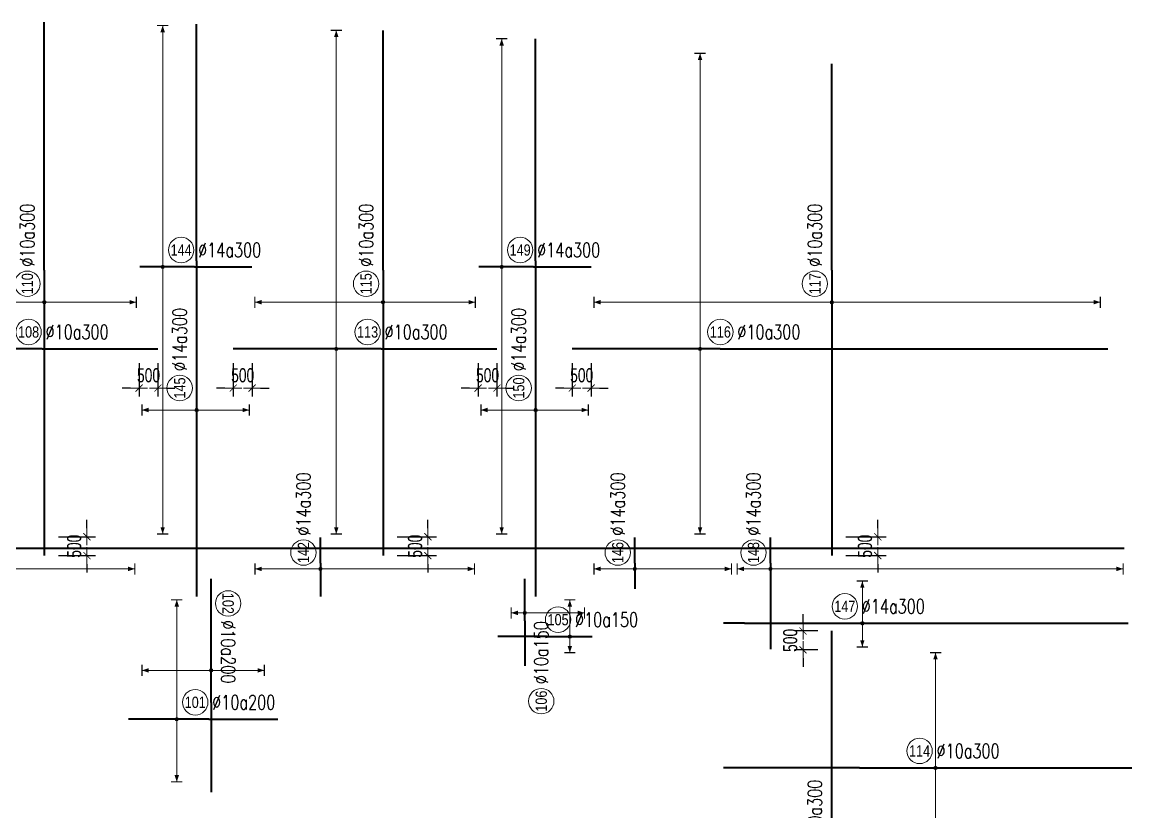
# Model space of a CAD drawing. Header units: millimetres. Extents: x -179076 to 505271, y -26127 to 124331.
# Drawn here: x 59096 to 88554, y 58000 to 78959 of the extents above; entities that cross this region are included whole.
import ezdxf
from ezdxf.enums import TextEntityAlignment as Align

# ---------------------------------------------------------------- set-up
doc = ezdxf.new("R2010")
doc.units = ezdxf.units.MM
doc.layers.get('0').update_dxf_attribs({"lineweight": 20})
doc.layers.get('Defpoints').update_dxf_attribs({"color": 151, "lineweight": 9})
for name, color, linetype, lineweight in [('NDC_S_DIM', 1, 'Continuous', 15), ('NDC_S_REBAR', 4, 'Continuous', 35), ('NDC_S_VN TEXT', 7, 'Continuous', 20)]:
    doc.layers.add(name, color=color, linetype=linetype, lineweight=lineweight)
doc.styles.add('ARIAL', font='arial.ttf', dxfattribs={"width": 0.8})
doc.styles.add('NDC_DIM', font='', dxfattribs={"width": 0.75})
doc.styles.add('NDC_EN TXT', font='romans.shx', dxfattribs={"width": 0.8})
doc.styles.get('NDC_DIM').set_extended_font_data('Dotum')
doc.dimstyles.new('NDC_dim_150', dxfattribs={"dimscale": 150, "dimtxt": 2.5, "dimasz": 1.5, "dimexe": 1.5, "dimexo": 2.5, "dimgap": 1, "dimtad": 1, "dimdec": 0, "dimzin": 0, "dimdsep": 46, "dimtxsty": 'NDC_DIM', "dimblk": 'DIMMARK', "dimcen": 0.09, "dimdle": 1.2, "dimclrd": 1, "dimclre": 1, "dimclrt": 3, "dimadec": 0, "dimazin": 0, "dimtfac": 1, "dimtdec": 0, "dimtix": 1, "dimtofl": 0, "dimtmove": 0, "dimatfit": 3, "dimfxl": 8, "dimfxlon": 1, "dimtolj": 1, "dimtzin": 0, "dimarcsym": 0})

# ---------------------------------------------------------------- blocks, each defined once
blk = doc.blocks.new('DIMMARK')
at = {"layer": 'NDC_S_DIM', "color": 1}
blk.add_line((-1.5, 0), (1, 0), dxfattribs=at)
at = {"layer": 'NDC_S_DIM', "color": 2, "const_width": 0.1}
blk.add_lwpolyline([(-0.42, -0.42), (0.42, 0.42)], dxfattribs=at)
blk = doc.blocks.new('*D217')
at = {"layer": 'Defpoints', "color": 0, "transparency": 16777216}
for p in [(62200, 70287), (62700, 70287), (62700, 69247)]:
    blk.add_point(p, dxfattribs=at)
at = {"layer": 'NDC_S_DIM', "color": 1, "lineweight": -2, "transparency": 16777216}
for p, q in [((62200, 69912), (62200, 69022)), ((62700, 69912), (62700, 69022)), ((61975, 69247), (61750, 69247)), ((62925, 69247), (63150, 69247))]:
    blk.add_line(p, q, dxfattribs=at)
at = {"layer": 'NDC_S_DIM', "color": 1, "lineweight": -2, "transparency": 16777216, "xscale": 225, "yscale": 225, "zscale": 225}
blk.add_blockref('DIMMARK', (62200, 69247), dxfattribs=at)
at = {"layer": 'NDC_S_DIM', "color": 1, "lineweight": -2, "transparency": 16777216, "xscale": 225, "yscale": 225, "zscale": 225, "rotation": 180}
blk.add_blockref('DIMMARK', (62700, 69247), dxfattribs=at)
at = {"layer": 'NDC_S_DIM', "color": 3, "transparency": 16777216, "insert": (62450, 69585), "char_height": 375, "attachment_point": 5, "style": 'NDC_DIM'}
blk.add_mtext('\\A1;500', dxfattribs=at)
blk = doc.blocks.new('*D218')
at = {"layer": 'Defpoints', "color": 0, "transparency": 16777216}
for p in [(64700, 70287), (65200, 70287), (64700, 69247)]:
    blk.add_point(p, dxfattribs=at)
at = {"layer": 'NDC_S_DIM', "color": 1, "lineweight": -2, "transparency": 16777216}
for p, q in [((64700, 69912), (64700, 69022)), ((65200, 69912), (65200, 69022)), ((64475, 69247), (64250, 69247)), ((65425, 69247), (65650, 69247))]:
    blk.add_line(p, q, dxfattribs=at)
at = {"layer": 'NDC_S_DIM', "color": 1, "lineweight": -2, "transparency": 16777216, "xscale": 225, "yscale": 225, "zscale": 225}
blk.add_blockref('DIMMARK', (64700, 69247), dxfattribs=at)
at = {"layer": 'NDC_S_DIM', "color": 1, "lineweight": -2, "transparency": 16777216, "xscale": 225, "yscale": 225, "zscale": 225, "rotation": 180}
blk.add_blockref('DIMMARK', (65200, 69247), dxfattribs=at)
at = {"layer": 'NDC_S_DIM', "color": 3, "transparency": 16777216, "insert": (64950, 69585), "char_height": 375, "attachment_point": 5, "style": 'NDC_DIM'}
blk.add_mtext('\\A1;500', dxfattribs=at)
blk = doc.blocks.new('*D219')
at = {"layer": 'Defpoints', "color": 0, "transparency": 16777216}
for p in [(71200, 70287), (71700, 70287), (71200, 69247)]:
    blk.add_point(p, dxfattribs=at)
at = {"layer": 'NDC_S_DIM', "color": 1, "lineweight": -2, "transparency": 16777216}
for p, q in [((71200, 69912), (71200, 69022)), ((71700, 69912), (71700, 69022)), ((70975, 69247), (70750, 69247)), ((71925, 69247), (72150, 69247))]:
    blk.add_line(p, q, dxfattribs=at)
at = {"layer": 'NDC_S_DIM', "color": 1, "lineweight": -2, "transparency": 16777216, "xscale": 225, "yscale": 225, "zscale": 225}
blk.add_blockref('DIMMARK', (71200, 69247), dxfattribs=at)
at = {"layer": 'NDC_S_DIM', "color": 1, "lineweight": -2, "transparency": 16777216, "xscale": 225, "yscale": 225, "zscale": 225, "rotation": 180}
blk.add_blockref('DIMMARK', (71700, 69247), dxfattribs=at)
at = {"layer": 'NDC_S_DIM', "color": 3, "transparency": 16777216, "insert": (71450, 69585), "char_height": 375, "attachment_point": 5, "style": 'NDC_DIM'}
blk.add_mtext('\\A1;500', dxfattribs=at)
blk = doc.blocks.new('*D220')
at = {"layer": 'Defpoints', "color": 0, "transparency": 16777216}
for p in [(73700, 70287), (74200, 70287), (74200, 69247)]:
    blk.add_point(p, dxfattribs=at)
at = {"layer": 'NDC_S_DIM', "color": 1, "lineweight": -2, "transparency": 16777216}
for p, q in [((73700, 69912), (73700, 69022)), ((74200, 69912), (74200, 69022)), ((73475, 69247), (73250, 69247)), ((74425, 69247), (74650, 69247))]:
    blk.add_line(p, q, dxfattribs=at)
at = {"layer": 'NDC_S_DIM', "color": 1, "lineweight": -2, "transparency": 16777216, "xscale": 225, "yscale": 225, "zscale": 225}
blk.add_blockref('DIMMARK', (73700, 69247), dxfattribs=at)
at = {"layer": 'NDC_S_DIM', "color": 1, "lineweight": -2, "transparency": 16777216, "xscale": 225, "yscale": 225, "zscale": 225, "rotation": 180}
blk.add_blockref('DIMMARK', (74200, 69247), dxfattribs=at)
at = {"layer": 'NDC_S_DIM', "color": 3, "transparency": 16777216, "insert": (73950, 69585), "char_height": 375, "attachment_point": 5, "style": 'NDC_DIM'}
blk.add_mtext('\\A1;500', dxfattribs=at)
blk = doc.blocks.new('*D221')
at = {"layer": 'Defpoints', "color": 0, "transparency": 16777216}
for p in [(80590, 65300), (80590, 64800), (81810, 64800)]:
    blk.add_point(p, dxfattribs=at)
at = {"layer": 'NDC_S_DIM', "color": 1, "lineweight": -2, "transparency": 16777216}
for p, q in [((81810, 65525), (81810, 65750)), ((80965, 65300), (82035, 65300)), ((80965, 64800), (82035, 64800)), ((81810, 64575), (81810, 64350))]:
    blk.add_line(p, q, dxfattribs=at)
at = {"layer": 'NDC_S_DIM', "color": 1, "lineweight": -2, "transparency": 16777216, "xscale": 225, "yscale": 225, "zscale": 225}
for p, rotation in [((81810, 65300), 270), ((81810, 64800), 90)]:
    blk.add_blockref('DIMMARK', p, dxfattribs=dict(at, rotation=rotation))
at = {"layer": 'NDC_S_DIM', "color": 3, "transparency": 16777216, "insert": (81472, 65050), "char_height": 375, "attachment_point": 5, "rotation": 90, "style": 'NDC_DIM'}
blk.add_mtext('\\A1;500', dxfattribs=at)
blk = doc.blocks.new('*D222')
at = {"layer": 'Defpoints', "color": 0, "transparency": 16777216}
for p in [(80590, 62800), (79825, 62300), (80590, 62300)]:
    blk.add_point(p, dxfattribs=at)
at = {"layer": 'NDC_S_DIM', "color": 1, "lineweight": -2, "transparency": 16777216}
for p, q in [((79825, 63025), (79825, 63250)), ((80215, 62800), (79600, 62800)), ((80215, 62300), (79600, 62300)), ((79825, 62075), (79825, 61850))]:
    blk.add_line(p, q, dxfattribs=at)
at = {"layer": 'NDC_S_DIM', "color": 1, "lineweight": -2, "transparency": 16777216, "xscale": 225, "yscale": 225, "zscale": 225}
for p, rotation in [((79825, 62800), 270), ((79825, 62300), 90)]:
    blk.add_blockref('DIMMARK', p, dxfattribs=dict(at, rotation=rotation))
at = {"layer": 'NDC_S_DIM', "color": 3, "transparency": 16777216, "insert": (79487, 62550), "char_height": 375, "attachment_point": 5, "rotation": 90, "style": 'NDC_DIM'}
blk.add_mtext('\\A1;500', dxfattribs=at)
blk = doc.blocks.new('*D234')
at = {"layer": 'Defpoints', "color": 0, "transparency": 16777216}
for p in [(59683, 65300), (60815, 65300), (59683, 64800)]:
    blk.add_point(p, dxfattribs=at)
at = {"layer": 'NDC_S_DIM', "color": 1, "lineweight": -2, "transparency": 16777216}
for p, q in [((60815, 65525), (60815, 65750)), ((60058, 65300), (61040, 65300)), ((60058, 64800), (61040, 64800)), ((60815, 64575), (60815, 64350))]:
    blk.add_line(p, q, dxfattribs=at)
at = {"layer": 'NDC_S_DIM', "color": 1, "lineweight": -2, "transparency": 16777216, "xscale": 225, "yscale": 225, "zscale": 225}
for p, rotation in [((60815, 65300), 270), ((60815, 64800), 90)]:
    blk.add_blockref('DIMMARK', p, dxfattribs=dict(at, rotation=rotation))
at = {"layer": 'NDC_S_DIM', "color": 3, "transparency": 16777216, "insert": (60477, 65050), "char_height": 375, "attachment_point": 5, "rotation": 90, "style": 'NDC_DIM'}
blk.add_mtext('\\A1;500', dxfattribs=at)
blk = doc.blocks.new('*D235')
at = {"layer": 'Defpoints', "color": 0, "transparency": 16777216}
for p in [(68675, 65300), (69866, 65300), (68675, 64800)]:
    blk.add_point(p, dxfattribs=at)
at = {"layer": 'NDC_S_DIM', "color": 1, "lineweight": -2, "transparency": 16777216}
for p, q in [((69866, 65525), (69866, 65750)), ((69050, 65300), (70091, 65300)), ((69050, 64800), (70091, 64800)), ((69866, 64575), (69866, 64350))]:
    blk.add_line(p, q, dxfattribs=at)
at = {"layer": 'NDC_S_DIM', "color": 1, "lineweight": -2, "transparency": 16777216, "xscale": 225, "yscale": 225, "zscale": 225}
for p, rotation in [((69866, 65300), 270), ((69866, 64800), 90)]:
    blk.add_blockref('DIMMARK', p, dxfattribs=dict(at, rotation=rotation))
at = {"layer": 'NDC_S_DIM', "color": 3, "transparency": 16777216, "insert": (69528, 65050), "char_height": 375, "attachment_point": 5, "rotation": 90, "style": 'NDC_DIM'}
blk.add_mtext('\\A1;500', dxfattribs=at)
blk = doc.blocks.new('*U411')
h = blk.add_hatch(color=6)
edge = h.paths.add_edge_path()
edge.add_arc((27.07, 0), 0.3, 0, 360)
at = {"layer": 'NDC_S_DIM', "color": 8}
for q in [(27.07, 1.49), (27.07, -4.84)]:
    blk.add_line((27.07, 0), q, dxfattribs=at)
for points in [[(26.07, 1.49, 0.2, 0.2, 0), (28.07, 1.49, 0, 0, 0)], [(26.07, -4.84, 0.2, 0.2, 0), (28.07, -4.84, 0, 0, 0)]]:
    blk.add_lwpolyline(points, format="xyseb", dxfattribs=at)
at = {"layer": 'NDC_S_DIM'}
blk.add_circle((35.24, 3), 2.25, dxfattribs=at)
at = {"layer": 'NDC_S_DIM', "color": 6}
blk.add_circle((27.07, 0), 0.3, dxfattribs=at)
at = {"layer": 'NDC_S_DIM', "color": 8}
for points in [[(26.67, 0.29), (27.07, 1.49), (27.47, 0.29)], [(26.67, -3.64), (27.07, -4.84), (27.47, -3.64)]]:
    blk.add_solid(points, dxfattribs=at)
at = {"layer": 'NDC_S_REBAR'}
for p, q in [((0, 0), (-57.23, 0)), ((-57.23, 0), (-57.23, 0)), ((0, 0), (281, 0)), ((281, 0), (281, 0)), ((281, 0), (281, 0)), ((-57.23, 0), (-57.23, 0))]:
    blk.add_line(p, q, dxfattribs=at)
at = {"layer": 'NDC_S_VN TEXT', "style": 'ARIAL', "width": 0.8}
blk.add_attdef('KHT', text='', height=2, dxfattribs=at).set_placement((35.24, 3), align=Align.MIDDLE_CENTER)
at = {"layer": 'NDC_S_VN TEXT', "color": 3, "style": 'NDC_EN TXT', "width": 0.75}
blk.add_attdef('DKT', (38.24, 1.75), '', height=2.5, dxfattribs=at)
blk = doc.blocks.new('*U409')
h = blk.add_hatch(color=6)
edge = h.paths.add_edge_path()
edge.add_arc((-7.93, 0), 0.3, 0, 360)
at = {"layer": 'NDC_S_DIM', "color": 8}
for q in [(-7.93, 57.44), (-7.93, -32.75)]:
    blk.add_line((-7.93, 0), q, dxfattribs=at)
for points in [[(-8.93, 57.44, 0.2, 0.2, 0), (-6.93, 57.44, 0, 0, 0)], [(-8.93, -32.75, 0.2, 0.2, 0), (-6.93, -32.75, 0, 0, 0)]]:
    blk.add_lwpolyline(points, format="xyseb", dxfattribs=at)
at = {"layer": 'NDC_S_DIM'}
blk.add_circle((-2.39, 3), 2.25, dxfattribs=at)
at = {"layer": 'NDC_S_DIM', "color": 6}
blk.add_circle((-7.93, 0), 0.3, dxfattribs=at)
at = {"layer": 'NDC_S_DIM', "color": 8}
for points in [[(-8.33, 56.24), (-7.93, 57.44), (-7.53, 56.24)], [(-8.33, -31.55), (-7.93, -32.75), (-7.53, -31.55)]]:
    blk.add_solid(points, dxfattribs=at)
at = {"layer": 'NDC_S_REBAR'}
for p, q in [((0, 0), (-26.16, 0)), ((-26.16, 0), (-26.16, 0)), ((0, 0), (20.5, 0)), ((20.5, 0), (20.5, 0)), ((20.5, 0), (20.5, 0)), ((-26.16, 0), (-26.16, 0))]:
    blk.add_line(p, q, dxfattribs=at)
at = {"layer": 'NDC_S_VN TEXT', "style": 'ARIAL', "width": 0.8}
blk.add_attdef('KHT', text='', height=2, dxfattribs=at).set_placement((-2.39, 3), align=Align.MIDDLE_CENTER)
at = {"layer": 'NDC_S_VN TEXT', "color": 3, "style": 'NDC_EN TXT', "width": 0.75}
blk.add_attdef('DKT', (0.61, 1.75), '', height=2.5, dxfattribs=at)
blk = doc.blocks.new('*U408')
h = blk.add_hatch(color=6)
edge = h.paths.add_edge_path()
edge.add_arc((-7.93, 0), 0.3, 0, 360)
at = {"layer": 'NDC_S_DIM', "color": 8}
for q in [(-7.93, 56.37), (-7.93, -32.75)]:
    blk.add_line((-7.93, 0), q, dxfattribs=at)
for points in [[(-8.93, 56.37, 0.2, 0.2, 0), (-6.93, 56.37, 0, 0, 0)], [(-8.93, -32.75, 0.2, 0.2, 0), (-6.93, -32.75, 0, 0, 0)]]:
    blk.add_lwpolyline(points, format="xyseb", dxfattribs=at)
at = {"layer": 'NDC_S_DIM'}
blk.add_circle((-2.39, 3), 2.25, dxfattribs=at)
at = {"layer": 'NDC_S_DIM', "color": 6}
blk.add_circle((-7.93, 0), 0.3, dxfattribs=at)
at = {"layer": 'NDC_S_DIM', "color": 8}
for points in [[(-8.33, 55.17), (-7.93, 56.37), (-7.53, 55.17)], [(-8.33, -31.55), (-7.93, -32.75), (-7.53, -31.55)]]:
    blk.add_solid(points, dxfattribs=at)
at = {"layer": 'NDC_S_REBAR'}
for p, q in [((0, 0), (-26.16, 0)), ((-26.16, 0), (-26.16, 0)), ((0, 0), (20.5, 0)), ((20.5, 0), (20.5, 0)), ((20.5, 0), (20.5, 0)), ((-26.16, 0), (-26.16, 0))]:
    blk.add_line(p, q, dxfattribs=at)
at = {"layer": 'NDC_S_VN TEXT', "style": 'ARIAL', "width": 0.8}
blk.add_attdef('KHT', text='', height=2, dxfattribs=at).set_placement((-2.39, 3), align=Align.MIDDLE_CENTER)
at = {"layer": 'NDC_S_VN TEXT', "color": 3, "style": 'NDC_EN TXT', "width": 0.75}
blk.add_attdef('DKT', (0.61, 1.75), '', height=2.5, dxfattribs=at)
blk = doc.blocks.new('*U407')
h = blk.add_hatch(color=6)
edge = h.paths.add_edge_path()
edge.add_arc((-3.55, 0), 0.3, 0, 360)
at = {"layer": 'NDC_S_DIM', "color": 8}
for q in [(-3.55, 52.3), (-3.55, -32.75)]:
    blk.add_line((-3.55, 0), q, dxfattribs=at)
for points in [[(-4.55, 52.3, 0.2, 0.2, 0), (-2.55, 52.3, 0, 0, 0)], [(-4.55, -32.75, 0.2, 0.2, 0), (-2.55, -32.75, 0, 0, 0)]]:
    blk.add_lwpolyline(points, format="xyseb", dxfattribs=at)
at = {"layer": 'NDC_S_DIM'}
blk.add_circle((0.04, 3), 2.25, dxfattribs=at)
at = {"layer": 'NDC_S_DIM', "color": 6}
blk.add_circle((-3.55, 0), 0.3, dxfattribs=at)
at = {"layer": 'NDC_S_DIM', "color": 8}
for points in [[(-3.95, 51.1), (-3.55, 52.3), (-3.15, 51.1)], [(-3.95, -31.55), (-3.55, -32.75), (-3.15, -31.55)]]:
    blk.add_solid(points, dxfattribs=at)
at = {"layer": 'NDC_S_REBAR'}
for p, q in [((0, 0), (-26.16, 0)), ((-26.16, 0), (-26.16, 0)), ((0, 0), (68.6, 0)), ((68.6, 0), (68.6, 0)), ((68.6, 0), (68.6, 0)), ((-26.16, 0), (-26.16, 0))]:
    blk.add_line(p, q, dxfattribs=at)
at = {"layer": 'NDC_S_VN TEXT', "style": 'ARIAL', "width": 0.8}
blk.add_attdef('KHT', text='', height=2, dxfattribs=at).set_placement((0.04, 3), align=Align.MIDDLE_CENTER)
at = {"layer": 'NDC_S_VN TEXT', "color": 3, "style": 'NDC_EN TXT', "width": 0.75}
blk.add_attdef('DKT', (3.04, 1.75), '', height=2.5, dxfattribs=at)
blk = doc.blocks.new('*U401')
h = blk.add_hatch(color=6)
edge = h.paths.add_edge_path()
edge.add_arc((13.48, 0), 0.3, 0, 360)
at = {"layer": 'NDC_S_DIM', "color": 8}
for q in [(13.48, 20.4), (13.48, -35.94)]:
    blk.add_line((13.48, 0), q, dxfattribs=at)
for points in [[(12.48, 20.4, 0.2, 0.2, 0), (14.48, 20.4, 0, 0, 0)], [(12.48, -35.94, 0.2, 0.2, 0), (14.48, -35.94, 0, 0, 0)]]:
    blk.add_lwpolyline(points, format="xyseb", dxfattribs=at)
at = {"layer": 'NDC_S_DIM'}
blk.add_circle((10.66, 3), 2.25, dxfattribs=at)
at = {"layer": 'NDC_S_DIM', "color": 6}
blk.add_circle((13.48, 0), 0.3, dxfattribs=at)
at = {"layer": 'NDC_S_DIM', "color": 8}
for points in [[(13.08, 19.2), (13.48, 20.4), (13.88, 19.2)], [(13.08, -34.74), (13.48, -35.94), (13.88, -34.74)]]:
    blk.add_solid(points, dxfattribs=at)
at = {"layer": 'NDC_S_REBAR'}
for p, q in [((0, 0), (-24.04, 0)), ((-24.04, 0), (-24.04, 0)), ((0, 0), (48.22, 0)), ((48.22, 0), (48.22, 0)), ((48.22, 0), (48.22, 0)), ((-24.04, 0), (-24.04, 0))]:
    blk.add_line(p, q, dxfattribs=at)
at = {"layer": 'NDC_S_VN TEXT', "style": 'ARIAL', "width": 0.8}
blk.add_attdef('KHT', text='', height=2, dxfattribs=at).set_placement((10.66, 3), align=Align.MIDDLE_CENTER)
at = {"layer": 'NDC_S_VN TEXT', "color": 3, "style": 'NDC_EN TXT', "width": 0.75}
blk.add_attdef('DKT', (13.66, 1.75), '', height=2.5, dxfattribs=at)
blk = doc.blocks.new('*U397')
h = blk.add_hatch(color=6)
edge = h.paths.add_edge_path()
edge.add_arc((-5.66, 0), 0.3, 0, 360)
at = {"layer": 'NDC_S_DIM', "color": 8}
for q in [(-5.66, 42.74), (-5.66, -47.25)]:
    blk.add_line((-5.66, 0), q, dxfattribs=at)
for points in [[(-6.66, 42.74, 0.2, 0.2, 0), (-4.66, 42.74, 0, 0, 0)], [(-6.66, -47.25, 0.2, 0.2, 0), (-4.66, -47.25, 0, 0, 0)]]:
    blk.add_lwpolyline(points, format="xyseb", dxfattribs=at)
at = {"layer": 'NDC_S_DIM'}
blk.add_circle((-2.39, 3), 2.25, dxfattribs=at)
at = {"layer": 'NDC_S_DIM', "color": 6}
blk.add_circle((-5.66, 0), 0.3, dxfattribs=at)
at = {"layer": 'NDC_S_DIM', "color": 8}
for points in [[(-6.06, 41.54), (-5.66, 42.74), (-5.26, 41.54)], [(-6.06, -46.05), (-5.66, -47.25), (-5.26, -46.05)]]:
    blk.add_solid(points, dxfattribs=at)
at = {"layer": 'NDC_S_REBAR'}
for p, q in [((0, 0), (-9.73, 0)), ((-9.73, 0), (-9.73, 0)), ((0, 0), (10.15, 0)), ((10.15, 0), (10.15, 0)), ((10.15, 0), (10.15, 0)), ((-9.73, 0), (-9.73, 0))]:
    blk.add_line(p, q, dxfattribs=at)
at = {"layer": 'NDC_S_VN TEXT', "style": 'ARIAL', "width": 0.8}
blk.add_attdef('KHT', text='', height=2, dxfattribs=at).set_placement((-2.39, 3), align=Align.MIDDLE_CENTER)
at = {"layer": 'NDC_S_VN TEXT', "color": 3, "style": 'NDC_EN TXT', "width": 0.75}
blk.add_attdef('DKT', (0.61, 1.75), '', height=2.5, dxfattribs=at)
blk = doc.blocks.new('*U396')
h = blk.add_hatch(color=6)
edge = h.paths.add_edge_path()
edge.add_arc((-5.66, 0), 0.3, 0, 360)
at = {"layer": 'NDC_S_DIM', "color": 8}
for q in [(-5.66, 40.39), (-5.66, -47.25)]:
    blk.add_line((-5.66, 0), q, dxfattribs=at)
for points in [[(-6.66, 40.39, 0.2, 0.2, 0), (-4.66, 40.39, 0, 0, 0)], [(-6.66, -47.25, 0.2, 0.2, 0), (-4.66, -47.25, 0, 0, 0)]]:
    blk.add_lwpolyline(points, format="xyseb", dxfattribs=at)
at = {"layer": 'NDC_S_DIM'}
blk.add_circle((-2.39, 3), 2.25, dxfattribs=at)
at = {"layer": 'NDC_S_DIM', "color": 6}
blk.add_circle((-5.66, 0), 0.3, dxfattribs=at)
at = {"layer": 'NDC_S_DIM', "color": 8}
for points in [[(-6.06, 39.19), (-5.66, 40.39), (-5.26, 39.19)], [(-6.06, -46.05), (-5.66, -47.25), (-5.26, -46.05)]]:
    blk.add_solid(points, dxfattribs=at)
at = {"layer": 'NDC_S_REBAR'}
for p, q in [((0, 0), (-9.73, 0)), ((-9.73, 0), (-9.73, 0)), ((0, 0), (10.15, 0)), ((10.15, 0), (10.15, 0)), ((10.15, 0), (10.15, 0)), ((-9.73, 0), (-9.73, 0))]:
    blk.add_line(p, q, dxfattribs=at)
at = {"layer": 'NDC_S_VN TEXT', "style": 'ARIAL', "width": 0.8}
blk.add_attdef('KHT', text='', height=2, dxfattribs=at).set_placement((-2.39, 3), align=Align.MIDDLE_CENTER)
at = {"layer": 'NDC_S_VN TEXT', "color": 3, "style": 'NDC_EN TXT', "width": 0.75}
blk.add_attdef('DKT', (0.61, 1.75), '', height=2.5, dxfattribs=at)
blk = doc.blocks.new('*U388')
h = blk.add_hatch(color=6)
edge = h.paths.add_edge_path()
edge.add_arc((-5.66, 0), 0.3, 0, 360)
at = {"layer": 'NDC_S_DIM', "color": 8}
for q in [(-5.66, 22.72), (-5.66, -16.28)]:
    blk.add_line((-5.66, 0), q, dxfattribs=at)
for points in [[(-6.66, 22.72, 0.2, 0.2, 0), (-4.66, 22.72, 0, 0, 0)], [(-6.66, -16.28, 0.2, 0.2, 0), (-4.66, -16.28, 0, 0, 0)]]:
    blk.add_lwpolyline(points, format="xyseb", dxfattribs=at)
at = {"layer": 'NDC_S_DIM'}
blk.add_circle((-2.39, 3), 2.25, dxfattribs=at)
at = {"layer": 'NDC_S_DIM', "color": 6}
blk.add_circle((-5.66, 0), 0.3, dxfattribs=at)
at = {"layer": 'NDC_S_DIM', "color": 8}
for points in [[(-6.06, 21.52), (-5.66, 22.72), (-5.26, 21.52)], [(-6.06, -15.08), (-5.66, -16.28), (-5.26, -15.08)]]:
    blk.add_solid(points, dxfattribs=at)
at = {"layer": 'NDC_S_REBAR'}
for p, q in [((0, 0), (-50.5, 0)), ((-50.5, 0), (-50.5, 0)), ((0, 0), (43.89, 0)), ((43.89, 0), (43.89, 0)), ((43.89, 0), (43.89, 0)), ((-50.5, 0), (-50.5, 0))]:
    blk.add_line(p, q, dxfattribs=at)
at = {"layer": 'NDC_S_VN TEXT', "style": 'ARIAL', "width": 0.8}
blk.add_attdef('KHT', text='', height=2, dxfattribs=at).set_placement((-2.39, 3), align=Align.MIDDLE_CENTER)
at = {"layer": 'NDC_S_VN TEXT', "color": 3, "style": 'NDC_EN TXT', "width": 0.75}
blk.add_attdef('DKT', (0.61, 1.75), '', height=2.5, dxfattribs=at)
blk = doc.blocks.new('*U387')
h = blk.add_hatch(color=6)
edge = h.paths.add_edge_path()
edge.add_arc((-5.66, 0), 0.3, 0, 360)
at = {"layer": 'NDC_S_DIM', "color": 8}
for q in [(-5.66, 22.67), (-5.66, -16.33)]:
    blk.add_line((-5.66, 0), q, dxfattribs=at)
for points in [[(-6.66, 22.67, 0.2, 0.2, 0), (-4.66, 22.67, 0, 0, 0)], [(-6.66, -16.33, 0.2, 0.2, 0), (-4.66, -16.33, 0, 0, 0)]]:
    blk.add_lwpolyline(points, format="xyseb", dxfattribs=at)
at = {"layer": 'NDC_S_DIM'}
blk.add_circle((-2.39, 3), 2.25, dxfattribs=at)
at = {"layer": 'NDC_S_DIM', "color": 6}
blk.add_circle((-5.66, 0), 0.3, dxfattribs=at)
at = {"layer": 'NDC_S_DIM', "color": 8}
for points in [[(-6.06, 21.47), (-5.66, 22.67), (-5.26, 21.47)], [(-6.06, -15.13), (-5.66, -16.33), (-5.26, -15.13)]]:
    blk.add_solid(points, dxfattribs=at)
at = {"layer": 'NDC_S_REBAR'}
for p, q in [((0, 0), (-50.5, 0)), ((-50.5, 0), (-50.5, 0)), ((0, 0), (42.45, 0)), ((42.45, 0), (42.45, 0)), ((42.45, 0), (42.45, 0)), ((-50.5, 0), (-50.5, 0))]:
    blk.add_line(p, q, dxfattribs=at)
at = {"layer": 'NDC_S_VN TEXT', "style": 'ARIAL', "width": 0.8}
blk.add_attdef('KHT', text='', height=2, dxfattribs=at).set_placement((-2.39, 3), align=Align.MIDDLE_CENTER)
at = {"layer": 'NDC_S_VN TEXT', "color": 3, "style": 'NDC_EN TXT', "width": 0.75}
blk.add_attdef('DKT', (0.61, 1.75), '', height=2.5, dxfattribs=at)
blk = doc.blocks.new('*U386')
h = blk.add_hatch(color=6)
edge = h.paths.add_edge_path()
edge.add_arc((-5.66, 0), 0.3, 0, 360)
at = {"layer": 'NDC_S_DIM', "color": 8}
for q in [(-5.66, 42.1), (-5.66, -47.52)]:
    blk.add_line((-5.66, 0), q, dxfattribs=at)
for points in [[(-6.66, 42.1, 0.2, 0.2, 0), (-4.66, 42.1, 0, 0, 0)], [(-6.66, -47.52, 0.2, 0.2, 0), (-4.66, -47.52, 0, 0, 0)]]:
    blk.add_lwpolyline(points, format="xyseb", dxfattribs=at)
at = {"layer": 'NDC_S_DIM'}
blk.add_circle((-2.39, 3), 2.25, dxfattribs=at)
at = {"layer": 'NDC_S_DIM', "color": 6}
blk.add_circle((-5.66, 0), 0.3, dxfattribs=at)
at = {"layer": 'NDC_S_DIM', "color": 8}
for points in [[(-6.06, 40.9), (-5.66, 42.1), (-5.26, 40.9)], [(-6.06, -46.32), (-5.66, -47.52), (-5.26, -46.32)]]:
    blk.add_solid(points, dxfattribs=at)
at = {"layer": 'NDC_S_REBAR'}
for p, q in [((0, 0), (-50.5, 0)), ((-50.5, 0), (-50.5, 0)), ((0, 0), (36.53, 0)), ((36.53, 0), (36.53, 0)), ((36.53, 0), (36.53, 0)), ((-50.5, 0), (-50.5, 0))]:
    blk.add_line(p, q, dxfattribs=at)
at = {"layer": 'NDC_S_VN TEXT', "style": 'ARIAL', "width": 0.8}
blk.add_attdef('KHT', text='', height=2, dxfattribs=at).set_placement((-2.39, 3), align=Align.MIDDLE_CENTER)
at = {"layer": 'NDC_S_VN TEXT', "color": 3, "style": 'NDC_EN TXT', "width": 0.75}
blk.add_attdef('DKT', (0.61, 1.75), '', height=2.5, dxfattribs=at)
blk = doc.blocks.new('*U378')
h = blk.add_hatch(color=6)
edge = h.paths.add_edge_path()
edge.add_arc((-26.39, 0), 0.3, 0, 360)
at = {"layer": 'NDC_S_DIM', "color": 8}
for q in [(-26.39, 9.68), (-26.39, -9.32)]:
    blk.add_line((-26.39, 0), q, dxfattribs=at)
for points in [[(-27.39, 9.68, 0.2, 0.2, 0), (-25.39, 9.68, 0, 0, 0)], [(-27.39, -9.32, 0.2, 0.2, 0), (-25.39, -9.32, 0, 0, 0)]]:
    blk.add_lwpolyline(points, format="xyseb", dxfattribs=at)
at = {"layer": 'NDC_S_DIM'}
blk.add_circle((-22.5, 3), 2.25, dxfattribs=at)
at = {"layer": 'NDC_S_DIM', "color": 6}
blk.add_circle((-26.39, 0), 0.3, dxfattribs=at)
at = {"layer": 'NDC_S_DIM', "color": 8}
for points in [[(-26.79, 8.48), (-26.39, 9.68), (-25.99, 8.48)], [(-26.79, -8.12), (-26.39, -9.32), (-25.99, -8.12)]]:
    blk.add_solid(points, dxfattribs=at)
at = {"layer": 'NDC_S_REBAR'}
for p, q in [((0, 0), (-59.39, 0)), ((-59.39, 0), (-59.39, 0)), ((0, 0), (41.91, 0)), ((41.91, 0), (41.91, 0)), ((41.91, 0), (41.91, 0)), ((-59.39, 0), (-59.39, 0))]:
    blk.add_line(p, q, dxfattribs=at)
at = {"layer": 'NDC_S_VN TEXT', "style": 'ARIAL', "width": 0.8}
blk.add_attdef('KHT', text='', height=2, dxfattribs=at).set_placement((-22.5, 3), align=Align.MIDDLE_CENTER)
at = {"layer": 'NDC_S_VN TEXT', "color": 3, "style": 'NDC_EN TXT', "width": 0.75}
blk.add_attdef('DKT', (-19.5, 1.75), '', height=2.5, dxfattribs=at)
blk = doc.blocks.new('*U377')
h = blk.add_hatch(color=6)
edge = h.paths.add_edge_path()
edge.add_arc((-26.39, 0), 0.3, 0, 360)
at = {"layer": 'NDC_S_DIM', "color": 8}
for q in [(-26.39, 9.68), (-26.39, -9.32)]:
    blk.add_line((-26.39, 0), q, dxfattribs=at)
for points in [[(-27.39, 9.68, 0.2, 0.2, 0), (-25.39, 9.68, 0, 0, 0)], [(-27.39, -9.32, 0.2, 0.2, 0), (-25.39, -9.32, 0, 0, 0)]]:
    blk.add_lwpolyline(points, format="xyseb", dxfattribs=at)
at = {"layer": 'NDC_S_DIM'}
blk.add_circle((-22.5, 3), 2.25, dxfattribs=at)
at = {"layer": 'NDC_S_DIM', "color": 6}
blk.add_circle((-26.39, 0), 0.3, dxfattribs=at)
at = {"layer": 'NDC_S_DIM', "color": 8}
for points in [[(-26.79, 8.48), (-26.39, 9.68), (-25.99, 8.48)], [(-26.79, -8.12), (-26.39, -9.32), (-25.99, -8.12)]]:
    blk.add_solid(points, dxfattribs=at)
at = {"layer": 'NDC_S_REBAR'}
for p, q in [((0, 0), (-59.39, 0)), ((-59.39, 0), (-59.39, 0)), ((0, 0), (39.3, 0)), ((39.3, 0), (39.3, 0)), ((39.3, 0), (39.3, 0)), ((-59.39, 0), (-59.39, 0))]:
    blk.add_line(p, q, dxfattribs=at)
at = {"layer": 'NDC_S_VN TEXT', "style": 'ARIAL', "width": 0.8}
blk.add_attdef('KHT', text='', height=2, dxfattribs=at).set_placement((-22.5, 3), align=Align.MIDDLE_CENTER)
at = {"layer": 'NDC_S_VN TEXT', "color": 3, "style": 'NDC_EN TXT', "width": 0.75}
blk.add_attdef('DKT', (-19.5, 1.75), '', height=2.5, dxfattribs=at)
blk = doc.blocks.new('*U370')
h = blk.add_hatch(color=6)
edge = h.paths.add_edge_path()
edge.add_arc((-1.02, 0), 0.3, 0, 360)
at = {"layer": 'NDC_S_DIM', "color": 8}
for q in [(-1.02, 11.48), (-1.02, -27.27)]:
    blk.add_line((-1.02, 0), q, dxfattribs=at)
for points in [[(-2.02, 11.48, 0.2, 0.2, 0), (-0.02, 11.48, 0, 0, 0)], [(-2.02, -27.27, 0.2, 0.2, 0), (-0.02, -27.27, 0, 0, 0)]]:
    blk.add_lwpolyline(points, format="xyseb", dxfattribs=at)
at = {"layer": 'NDC_S_DIM'}
blk.add_circle((1.87, 3), 2.25, dxfattribs=at)
at = {"layer": 'NDC_S_DIM', "color": 6}
blk.add_circle((-1.02, 0), 0.3, dxfattribs=at)
at = {"layer": 'NDC_S_DIM', "color": 8}
for points in [[(-1.42, 10.28), (-1.02, 11.48), (-0.62, 10.28)], [(-1.42, -26.07), (-1.02, -27.27), (-0.62, -26.07)]]:
    blk.add_solid(points, dxfattribs=at)
at = {"layer": 'NDC_S_REBAR'}
for p, q in [((0, 0), (-5.9, 0)), ((-5.9, 0), (-5.9, 0)), ((0, 0), (4.56, 0)), ((4.56, 0), (4.56, 0)), ((4.56, 0), (4.56, 0)), ((-5.9, 0), (-5.9, 0))]:
    blk.add_line(p, q, dxfattribs=at)
at = {"layer": 'NDC_S_VN TEXT', "style": 'ARIAL', "width": 0.8}
blk.add_attdef('KHT', text='', height=2, dxfattribs=at).set_placement((1.87, 3), align=Align.MIDDLE_CENTER)
at = {"layer": 'NDC_S_VN TEXT', "color": 3, "style": 'NDC_EN TXT', "width": 0.75}
blk.add_attdef('DKT', (4.87, 1.75), '', height=2.5, dxfattribs=at)
blk = doc.blocks.new('*U369')
h = blk.add_hatch(color=6)
edge = h.paths.add_edge_path()
edge.add_arc((-1.02, 0), 0.3, 0, 360)
at = {"layer": 'NDC_S_DIM', "color": 8}
for q in [(-1.02, 11.58), (-1.02, -27.27)]:
    blk.add_line((-1.02, 0), q, dxfattribs=at)
for points in [[(-2.02, 11.58, 0.2, 0.2, 0), (-0.02, 11.58, 0, 0, 0)], [(-2.02, -27.27, 0.2, 0.2, 0), (-0.02, -27.27, 0, 0, 0)]]:
    blk.add_lwpolyline(points, format="xyseb", dxfattribs=at)
at = {"layer": 'NDC_S_DIM'}
blk.add_circle((1.87, 3), 2.25, dxfattribs=at)
at = {"layer": 'NDC_S_DIM', "color": 6}
blk.add_circle((-1.02, 0), 0.3, dxfattribs=at)
at = {"layer": 'NDC_S_DIM', "color": 8}
for points in [[(-1.42, 10.38), (-1.02, 11.58), (-0.62, 10.38)], [(-1.42, -26.07), (-1.02, -27.27), (-0.62, -26.07)]]:
    blk.add_solid(points, dxfattribs=at)
at = {"layer": 'NDC_S_REBAR'}
for p, q in [((0, 0), (-5.9, 0)), ((-5.9, 0), (-5.9, 0)), ((0, 0), (4.56, 0)), ((4.56, 0), (4.56, 0)), ((4.56, 0), (4.56, 0)), ((-5.9, 0), (-5.9, 0))]:
    blk.add_line(p, q, dxfattribs=at)
at = {"layer": 'NDC_S_VN TEXT', "style": 'ARIAL', "width": 0.8}
blk.add_attdef('KHT', text='', height=2, dxfattribs=at).set_placement((1.87, 3), align=Align.MIDDLE_CENTER)
at = {"layer": 'NDC_S_VN TEXT', "color": 3, "style": 'NDC_EN TXT', "width": 0.75}
blk.add_attdef('DKT', (4.87, 1.75), '', height=2.5, dxfattribs=at)
blk = doc.blocks.new('*U368')
h = blk.add_hatch(color=6)
edge = h.paths.add_edge_path()
edge.add_arc((-1.02, 0), 0.3, 0, 360)
at = {"layer": 'NDC_S_DIM', "color": 8}
for q in [(-1.02, 7.21), (-1.02, -17.12)]:
    blk.add_line((-1.02, 0), q, dxfattribs=at)
for points in [[(-2.02, 7.21, 0.2, 0.2, 0), (-0.02, 7.21, 0, 0, 0)], [(-2.02, -17.12, 0.2, 0.2, 0), (-0.02, -17.12, 0, 0, 0)]]:
    blk.add_lwpolyline(points, format="xyseb", dxfattribs=at)
at = {"layer": 'NDC_S_DIM'}
blk.add_circle((1.87, 3), 2.25, dxfattribs=at)
at = {"layer": 'NDC_S_DIM', "color": 6}
blk.add_circle((-1.02, 0), 0.3, dxfattribs=at)
at = {"layer": 'NDC_S_DIM', "color": 8}
for points in [[(-1.42, 6.01), (-1.02, 7.21), (-0.62, 6.01)], [(-1.42, -15.92), (-1.02, -17.12), (-0.62, -15.92)]]:
    blk.add_solid(points, dxfattribs=at)
at = {"layer": 'NDC_S_REBAR'}
for p, q in [((0, 0), (-4.57, 0)), ((-4.57, 0), (-4.57, 0)), ((0, 0), (4.56, 0)), ((4.56, 0), (4.56, 0)), ((4.56, 0), (4.56, 0)), ((-4.57, 0), (-4.57, 0))]:
    blk.add_line(p, q, dxfattribs=at)
at = {"layer": 'NDC_S_VN TEXT', "style": 'ARIAL', "width": 0.8}
blk.add_attdef('KHT', text='', height=2, dxfattribs=at).set_placement((1.87, 3), align=Align.MIDDLE_CENTER)
at = {"layer": 'NDC_S_VN TEXT', "color": 3, "style": 'NDC_EN TXT', "width": 0.75}
blk.add_attdef('DKT', (4.87, 1.75), '', height=2.5, dxfattribs=at)
blk = doc.blocks.new('*U367')
h = blk.add_hatch(color=6)
edge = h.paths.add_edge_path()
edge.add_arc((-1.02, 0), 0.3, 0, 360)
at = {"layer": 'NDC_S_DIM', "color": 8}
for q in [(-1.02, 5.9), (-1.02, -62.44)]:
    blk.add_line((-1.02, 0), q, dxfattribs=at)
for points in [[(-2.02, 5.9, 0.2, 0.2, 0), (-0.02, 5.9, 0, 0, 0)], [(-2.02, -62.44, 0.2, 0.2, 0), (-0.02, -62.44, 0, 0, 0)]]:
    blk.add_lwpolyline(points, format="xyseb", dxfattribs=at)
at = {"layer": 'NDC_S_DIM'}
blk.add_circle((1.87, 3), 2.25, dxfattribs=at)
at = {"layer": 'NDC_S_DIM', "color": 6}
blk.add_circle((-1.02, 0), 0.3, dxfattribs=at)
at = {"layer": 'NDC_S_DIM', "color": 8}
for points in [[(-1.42, 4.7), (-1.02, 5.9), (-0.62, 4.7)], [(-1.42, -61.24), (-1.02, -62.44), (-0.62, -61.24)]]:
    blk.add_solid(points, dxfattribs=at)
at = {"layer": 'NDC_S_REBAR'}
for p, q in [((0, 0), (-15.24, 0)), ((-15.24, 0), (-15.24, 0)), ((0, 0), (4.56, 0)), ((4.56, 0), (4.56, 0)), ((4.56, 0), (4.56, 0)), ((-15.24, 0), (-15.24, 0))]:
    blk.add_line(p, q, dxfattribs=at)
at = {"layer": 'NDC_S_VN TEXT', "style": 'ARIAL', "width": 0.8}
blk.add_attdef('KHT', text='', height=2, dxfattribs=at).set_placement((1.87, 3), align=Align.MIDDLE_CENTER)
at = {"layer": 'NDC_S_VN TEXT', "color": 3, "style": 'NDC_EN TXT', "width": 0.75}
blk.add_attdef('DKT', (4.87, 1.75), '', height=2.5, dxfattribs=at)
blk = doc.blocks.new('*U366')
h = blk.add_hatch(color=6)
edge = h.paths.add_edge_path()
edge.add_arc((-5.66, 0), 0.3, 0, 360)
at = {"layer": 'NDC_S_DIM', "color": 8}
for q in [(-5.66, 16.77), (-5.66, -52.68)]:
    blk.add_line((-5.66, 0), q, dxfattribs=at)
for points in [[(-6.66, 16.77, 0.2, 0.2, 0), (-4.66, 16.77, 0, 0, 0)], [(-6.66, -52.68, 0.2, 0.2, 0), (-4.66, -52.68, 0, 0, 0)]]:
    blk.add_lwpolyline(points, format="xyseb", dxfattribs=at)
at = {"layer": 'NDC_S_DIM'}
blk.add_circle((-2.39, 3), 2.25, dxfattribs=at)
at = {"layer": 'NDC_S_DIM', "color": 6}
blk.add_circle((-5.66, 0), 0.3, dxfattribs=at)
at = {"layer": 'NDC_S_DIM', "color": 8}
for points in [[(-6.06, 15.57), (-5.66, 16.77), (-5.26, 15.57)], [(-6.06, -51.48), (-5.66, -52.68), (-5.26, -51.48)]]:
    blk.add_solid(points, dxfattribs=at)
at = {"layer": 'NDC_S_REBAR'}
for p, q in [((0, 0), (-25.91, 0)), ((-25.91, 0), (-25.91, 0)), ((0, 0), (38.09, 0)), ((38.09, 0), (38.09, 0)), ((38.09, 0), (38.09, 0)), ((-25.91, 0), (-25.91, 0))]:
    blk.add_line(p, q, dxfattribs=at)
at = {"layer": 'NDC_S_VN TEXT', "style": 'ARIAL', "width": 0.8}
blk.add_attdef('KHT', text='', height=2, dxfattribs=at).set_placement((-2.39, 3), align=Align.MIDDLE_CENTER)
at = {"layer": 'NDC_S_VN TEXT', "color": 3, "style": 'NDC_EN TXT', "width": 0.75}
blk.add_attdef('DKT', (0.61, 1.75), '', height=2.5, dxfattribs=at)
blk = doc.blocks.new('*U364')
h = blk.add_hatch(color=6)
edge = h.paths.add_edge_path()
edge.add_arc((20.84, 0), 0.3, 0, 360)
at = {"layer": 'NDC_S_DIM', "color": 8}
for q in [(20.84, 7.48), (20.84, -4.19)]:
    blk.add_line((20.84, 0), q, dxfattribs=at)
for points in [[(19.84, 7.48, 0.2, 0.2, 0), (21.84, 7.48, 0, 0, 0)], [(19.84, -4.19, 0.2, 0.2, 0), (21.84, -4.19, 0, 0, 0)]]:
    blk.add_lwpolyline(points, format="xyseb", dxfattribs=at)
at = {"layer": 'NDC_S_DIM'}
blk.add_circle((17.74, 3), 2.25, dxfattribs=at)
at = {"layer": 'NDC_S_DIM', "color": 6}
blk.add_circle((20.84, 0), 0.3, dxfattribs=at)
at = {"layer": 'NDC_S_DIM', "color": 8}
for points in [[(20.44, 6.28), (20.84, 7.48), (21.24, 6.28)], [(20.44, -2.99), (20.84, -4.19), (21.24, -2.99)]]:
    blk.add_solid(points, dxfattribs=at)
at = {"layer": 'NDC_S_REBAR'}
for p, q in [((0, 0), (-3.73, 0)), ((-3.73, 0), (-3.73, 0)), ((0, 0), (67.86, 0)), ((67.86, 0), (67.86, 0)), ((67.86, 0), (67.86, 0)), ((-3.73, 0), (-3.73, 0))]:
    blk.add_line(p, q, dxfattribs=at)
at = {"layer": 'NDC_S_VN TEXT', "style": 'ARIAL', "width": 0.8}
blk.add_attdef('KHT', text='', height=2, dxfattribs=at).set_placement((17.74, 3), align=Align.MIDDLE_CENTER)
at = {"layer": 'NDC_S_VN TEXT', "color": 3, "style": 'NDC_EN TXT', "width": 0.75}
blk.add_attdef('DKT', (20.74, 1.75), '', height=2.5, dxfattribs=at)
blk = doc.blocks.new('*U347')
h = blk.add_hatch(color=6)
edge = h.paths.add_edge_path()
edge.add_arc((-5.66, 0), 0.3, 0, 360)
at = {"layer": 'NDC_S_DIM', "color": 8}
for q in [(-5.66, 9.41), (-5.66, -12.25)]:
    blk.add_line((-5.66, 0), q, dxfattribs=at)
for points in [[(-6.66, 9.41, 0.2, 0.2, 0), (-4.66, 9.41, 0, 0, 0)], [(-6.66, -12.25, 0.2, 0.2, 0), (-4.66, -12.25, 0, 0, 0)]]:
    blk.add_lwpolyline(points, format="xyseb", dxfattribs=at)
at = {"layer": 'NDC_S_DIM'}
blk.add_circle((-17.52, 3), 2.25, dxfattribs=at)
at = {"layer": 'NDC_S_DIM', "color": 6}
blk.add_circle((-5.66, 0), 0.3, dxfattribs=at)
at = {"layer": 'NDC_S_DIM', "color": 8}
for points in [[(-6.06, 8.21), (-5.66, 9.41), (-5.26, 8.21)], [(-6.06, -11.05), (-5.66, -12.25), (-5.26, -11.05)]]:
    blk.add_solid(points, dxfattribs=at)
at = {"layer": 'NDC_S_REBAR'}
for p, q in [((0, 0), (-21.84, 0)), ((-21.84, 0), (-21.84, 0)), ((0, 0), (15.9, 0)), ((15.9, 0), (15.9, 0)), ((15.9, 0), (15.9, 0)), ((-21.84, 0), (-21.84, 0))]:
    blk.add_line(p, q, dxfattribs=at)
at = {"layer": 'NDC_S_VN TEXT', "style": 'ARIAL', "width": 0.8}
blk.add_attdef('KHT', text='', height=2, dxfattribs=at).set_placement((-17.52, 3), align=Align.MIDDLE_CENTER)
at = {"layer": 'NDC_S_VN TEXT', "color": 3, "style": 'NDC_EN TXT', "width": 0.75}
blk.add_attdef('DKT', (-14.52, 1.75), '', height=2.5, dxfattribs=at)
blk = doc.blocks.new('*U346')
h = blk.add_hatch(color=6)
edge = h.paths.add_edge_path()
edge.add_arc((-5.66, 0), 0.3, 0, 360)
at = {"layer": 'NDC_S_DIM', "color": 8}
for q in [(-5.66, 21.12), (-5.66, -11.08)]:
    blk.add_line((-5.66, 0), q, dxfattribs=at)
for points in [[(-6.66, 21.12, 0.2, 0.2, 0), (-4.66, 21.12, 0, 0, 0)], [(-6.66, -11.08, 0.2, 0.2, 0), (-4.66, -11.08, 0, 0, 0)]]:
    blk.add_lwpolyline(points, format="xyseb", dxfattribs=at)
at = {"layer": 'NDC_S_DIM'}
blk.add_circle((-2.39, 3), 2.25, dxfattribs=at)
at = {"layer": 'NDC_S_DIM', "color": 6}
blk.add_circle((-5.66, 0), 0.3, dxfattribs=at)
at = {"layer": 'NDC_S_DIM', "color": 8}
for points in [[(-6.06, 19.92), (-5.66, 21.12), (-5.26, 19.92)], [(-6.06, -9.88), (-5.66, -11.08), (-5.26, -9.88)]]:
    blk.add_solid(points, dxfattribs=at)
at = {"layer": 'NDC_S_REBAR'}
for p, q in [((0, 0), (-14.19, 0)), ((-14.19, 0), (-14.19, 0)), ((0, 0), (12.21, 0)), ((12.21, 0), (12.21, 0)), ((12.21, 0), (12.21, 0)), ((-14.19, 0), (-14.19, 0))]:
    blk.add_line(p, q, dxfattribs=at)
at = {"layer": 'NDC_S_VN TEXT', "style": 'ARIAL', "width": 0.8}
blk.add_attdef('KHT', text='', height=2, dxfattribs=at).set_placement((-2.39, 3), align=Align.MIDDLE_CENTER)
at = {"layer": 'NDC_S_VN TEXT', "color": 3, "style": 'NDC_EN TXT', "width": 0.75}
blk.add_attdef('DKT', (0.61, 1.75), '', height=2.5, dxfattribs=at)
blk = doc.blocks.new('*U345')
h = blk.add_hatch(color=6)
edge = h.paths.add_edge_path()
edge.add_arc((4.08, 0), 0.3, 0, 360)
at = {"layer": 'NDC_S_DIM', "color": 8}
for q in [(4.08, 6.5), (4.08, -2.84)]:
    blk.add_line((4.08, 0), q, dxfattribs=at)
for points in [[(3.08, 6.5, 0.2, 0.2, 0), (5.08, 6.5, 0, 0, 0)], [(3.08, -2.84, 0.2, 0.2, 0), (5.08, -2.84, 0, 0, 0)]]:
    blk.add_lwpolyline(points, format="xyseb", dxfattribs=at)
at = {"layer": 'NDC_S_DIM'}
blk.add_circle((2, 3), 2.25, dxfattribs=at)
at = {"layer": 'NDC_S_DIM', "color": 6}
blk.add_circle((4.08, 0), 0.3, dxfattribs=at)
at = {"layer": 'NDC_S_DIM', "color": 8}
for points in [[(3.68, 5.3), (4.08, 6.5), (4.48, 5.3)], [(3.68, -1.64), (4.08, -2.84), (4.48, -1.64)]]:
    blk.add_solid(points, dxfattribs=at)
at = {"layer": 'NDC_S_REBAR'}
for p, q in [((0, 0), (-8.68, 0)), ((-8.68, 0), (-8.68, 0)), ((0, 0), (8.05, 0)), ((8.05, 0), (8.05, 0)), ((8.05, 0), (8.05, 0)), ((-8.68, 0), (-8.68, 0))]:
    blk.add_line(p, q, dxfattribs=at)
at = {"layer": 'NDC_S_VN TEXT', "style": 'ARIAL', "width": 0.8}
blk.add_attdef('KHT', text='', height=2, dxfattribs=at).set_placement((2, 3), align=Align.MIDDLE_CENTER)
at = {"layer": 'NDC_S_VN TEXT', "color": 3, "style": 'NDC_EN TXT', "width": 0.75}
blk.add_attdef('DKT', (5, 1.75), '', height=2.5, dxfattribs=at)
blk = doc.blocks.new('*U344')
h = blk.add_hatch(color=6)
edge = h.paths.add_edge_path()
edge.add_arc((1.43, 0), 0.3, 0, 360)
at = {"layer": 'NDC_S_DIM', "color": 8}
for q in [(1.43, 2.42), (1.43, -10.58)]:
    blk.add_line((1.43, 0), q, dxfattribs=at)
for points in [[(0.43, 2.42, 0.2, 0.2, 0), (2.43, 2.42, 0, 0, 0)], [(0.43, -10.58, 0.2, 0.2, 0), (2.43, -10.58, 0, 0, 0)]]:
    blk.add_lwpolyline(points, format="xyseb", dxfattribs=at)
at = {"layer": 'NDC_S_DIM', "color": 6}
blk.add_circle((1.43, 0), 0.3, dxfattribs=at)
at = {"layer": 'NDC_S_DIM'}
blk.add_circle((-14.19, -2.92), 2.25, dxfattribs=at)
at = {"layer": 'NDC_S_DIM', "color": 8}
for points in [[(1.03, 1.22), (1.43, 2.42), (1.83, 1.22)], [(1.03, -9.38), (1.43, -10.58), (1.83, -9.38)]]:
    blk.add_solid(points, dxfattribs=at)
at = {"layer": 'NDC_S_REBAR'}
for p, q in [((0, 0), (-7.97, 0)), ((-7.97, 0), (-7.97, 0)), ((0, 0), (7.43, 0)), ((7.43, 0), (7.43, 0)), ((7.43, 0), (7.43, 0)), ((-7.97, 0), (-7.97, 0))]:
    blk.add_line(p, q, dxfattribs=at)
at = {"layer": 'NDC_S_VN TEXT', "style": 'ARIAL', "width": 0.8}
blk.add_attdef('KHT', text='', height=2, dxfattribs=at).set_placement((-14.19, -2.92), align=Align.MIDDLE_CENTER)
at = {"layer": 'NDC_S_VN TEXT', "color": 3, "style": 'NDC_EN TXT', "width": 0.75}
blk.add_attdef('DKT', (-11.19, -4.17), '', height=2.5, dxfattribs=at)

msp = doc.modelspace()

# ---------------------------------------------------------------- block references
at = {"xscale": 150, "yscale": 150, "zscale": 150}
for name, p, rotation, values in [('*U388', (59682.8, 72375.7), 90, {'KHT': '110', 'DKT': '%%C10a300'}), ('*U378', (63727.4, 72624), 90, {'KHT': '145', 'DKT': '%%c14a300'}), ('*U387', (68675, 72375.7), 90, {'KHT': '115', 'DKT': '%%C10a300'}), ('*U377', (72727.4, 72624), 90, {'KHT': '150', 'DKT': '%%c14a300'}), ('*U386', (80589.8, 72375.7), 90, {'KHT': '117', 'DKT': '%%C10a300'}), ('*U370', (57997, 64600.7), 90, {'KHT': '137', 'DKT': '%%c14a300'}), ('*U369', (67012.7, 64600.7), 90, {'KHT': '142', 'DKT': '%%c14a300'}), ('*U368', (75356.8, 64600.7), 90, {'KHT': '146', 'DKT': '%%c14a300'}), ('*U367', (78960.4, 64600.7), 90, {'KHT': '148', 'DKT': '%%c14a300'}), ('*U347', (64113, 60904.3), 270, {'KHT': '102', 'DKT': '%%C10a200'}), ('*U344', (72437.7, 63065.8), 90, {'KHT': '106', 'DKT': '%%C10a150'}), ('*U366', (80589.8, 57086.5), 90, {'KHT': '112', 'DKT': '%%C10a300'})]:
    msp.add_blockref(name, p, dxfattribs=dict(at, rotation=rotation)).add_auto_attribs(values)
for name, p, values in [('*U409', (59624.3, 70287.1), {'KHT': '108', 'DKT': '%%C10a300'}), ('*U397', (63674.1, 72462.2), {'KHT': '144', 'DKT': '%%c14a300'}), ('*U408', (68624.3, 70287.1), {'KHT': '113', 'DKT': '%%C10a300'}), ('*U396', (72674.1, 72462.2), {'KHT': '149', 'DKT': '%%c14a300'}), ('*U407', (77624.3, 70287.1), {'KHT': '116', 'DKT': '%%C10a300'}), ('*U411', (46199.8, 65001.1), {'KHT': '130', 'DKT': '%%c14a300'}), ('*U364', (78274.1, 63003.5), {'KHT': '147', 'DKT': '%%c14a300'}), ('*U346', (64048, 60456.6), {'KHT': '101', 'DKT': '%%C10a200'}), ('*U345', (73022.3, 62650.4), {'KHT': '105', 'DKT': '%%C10a150'}), ('*U401', (81321.2, 59165.3), {'KHT': '114', 'DKT': '%%C10a300'})]:
    msp.add_blockref(name, p, dxfattribs=at).add_auto_attribs(values)

# ---------------------------------------------------------------- dimensions: what is measured, and where the dimension line sits
at = {"layer": 'NDC_S_DIM'}
for base, p1, p2, picture, middle in [((62700, 69247.3), (62200, 70287.1), (62700, 70287.1), '*D217', (62450, 69585)), ((64700, 69247.3), (65200, 70287.1), (64700, 70287.1), '*D218', (64950, 69585)), ((71200, 69247.3), (71700, 70287.1), (71200, 70287.1), '*D219', (71450, 69585)), ((74200, 69247.3), (73700, 70287.1), (74200, 70287.1), '*D220', (73950, 69585))]:
    dim = msp.add_linear_dim(base=base, p1=p1, p2=p2, dimstyle='NDC_dim_150', dxfattribs=at)
    dim.commit()
    dim.dimension.update_dxf_attribs({"geometry": picture, "text_midpoint": middle})
for base, p1, p2, picture, middle in [((60814.8, 65300), (59682.8, 64800), (59682.8, 65300), '*D234', (60477, 65050)), ((69866.2, 65300), (68675, 64800), (68675, 65300), '*D235', (69528.4, 65050)), ((81809.8, 64800), (80589.8, 65300), (80589.8, 64800), '*D221', (81472, 65050)), ((79824.8, 62300), (80589.8, 62800), (80589.8, 62300), '*D222', (79487.1, 62550))]:
    dim = msp.add_linear_dim(base=base, p1=p1, p2=p2, angle=90, dimstyle='NDC_dim_150', dxfattribs=at)
    dim.commit()
    dim.dimension.update_dxf_attribs({"geometry": picture, "text_midpoint": middle})

doc.saveas('drawing.dxf')
